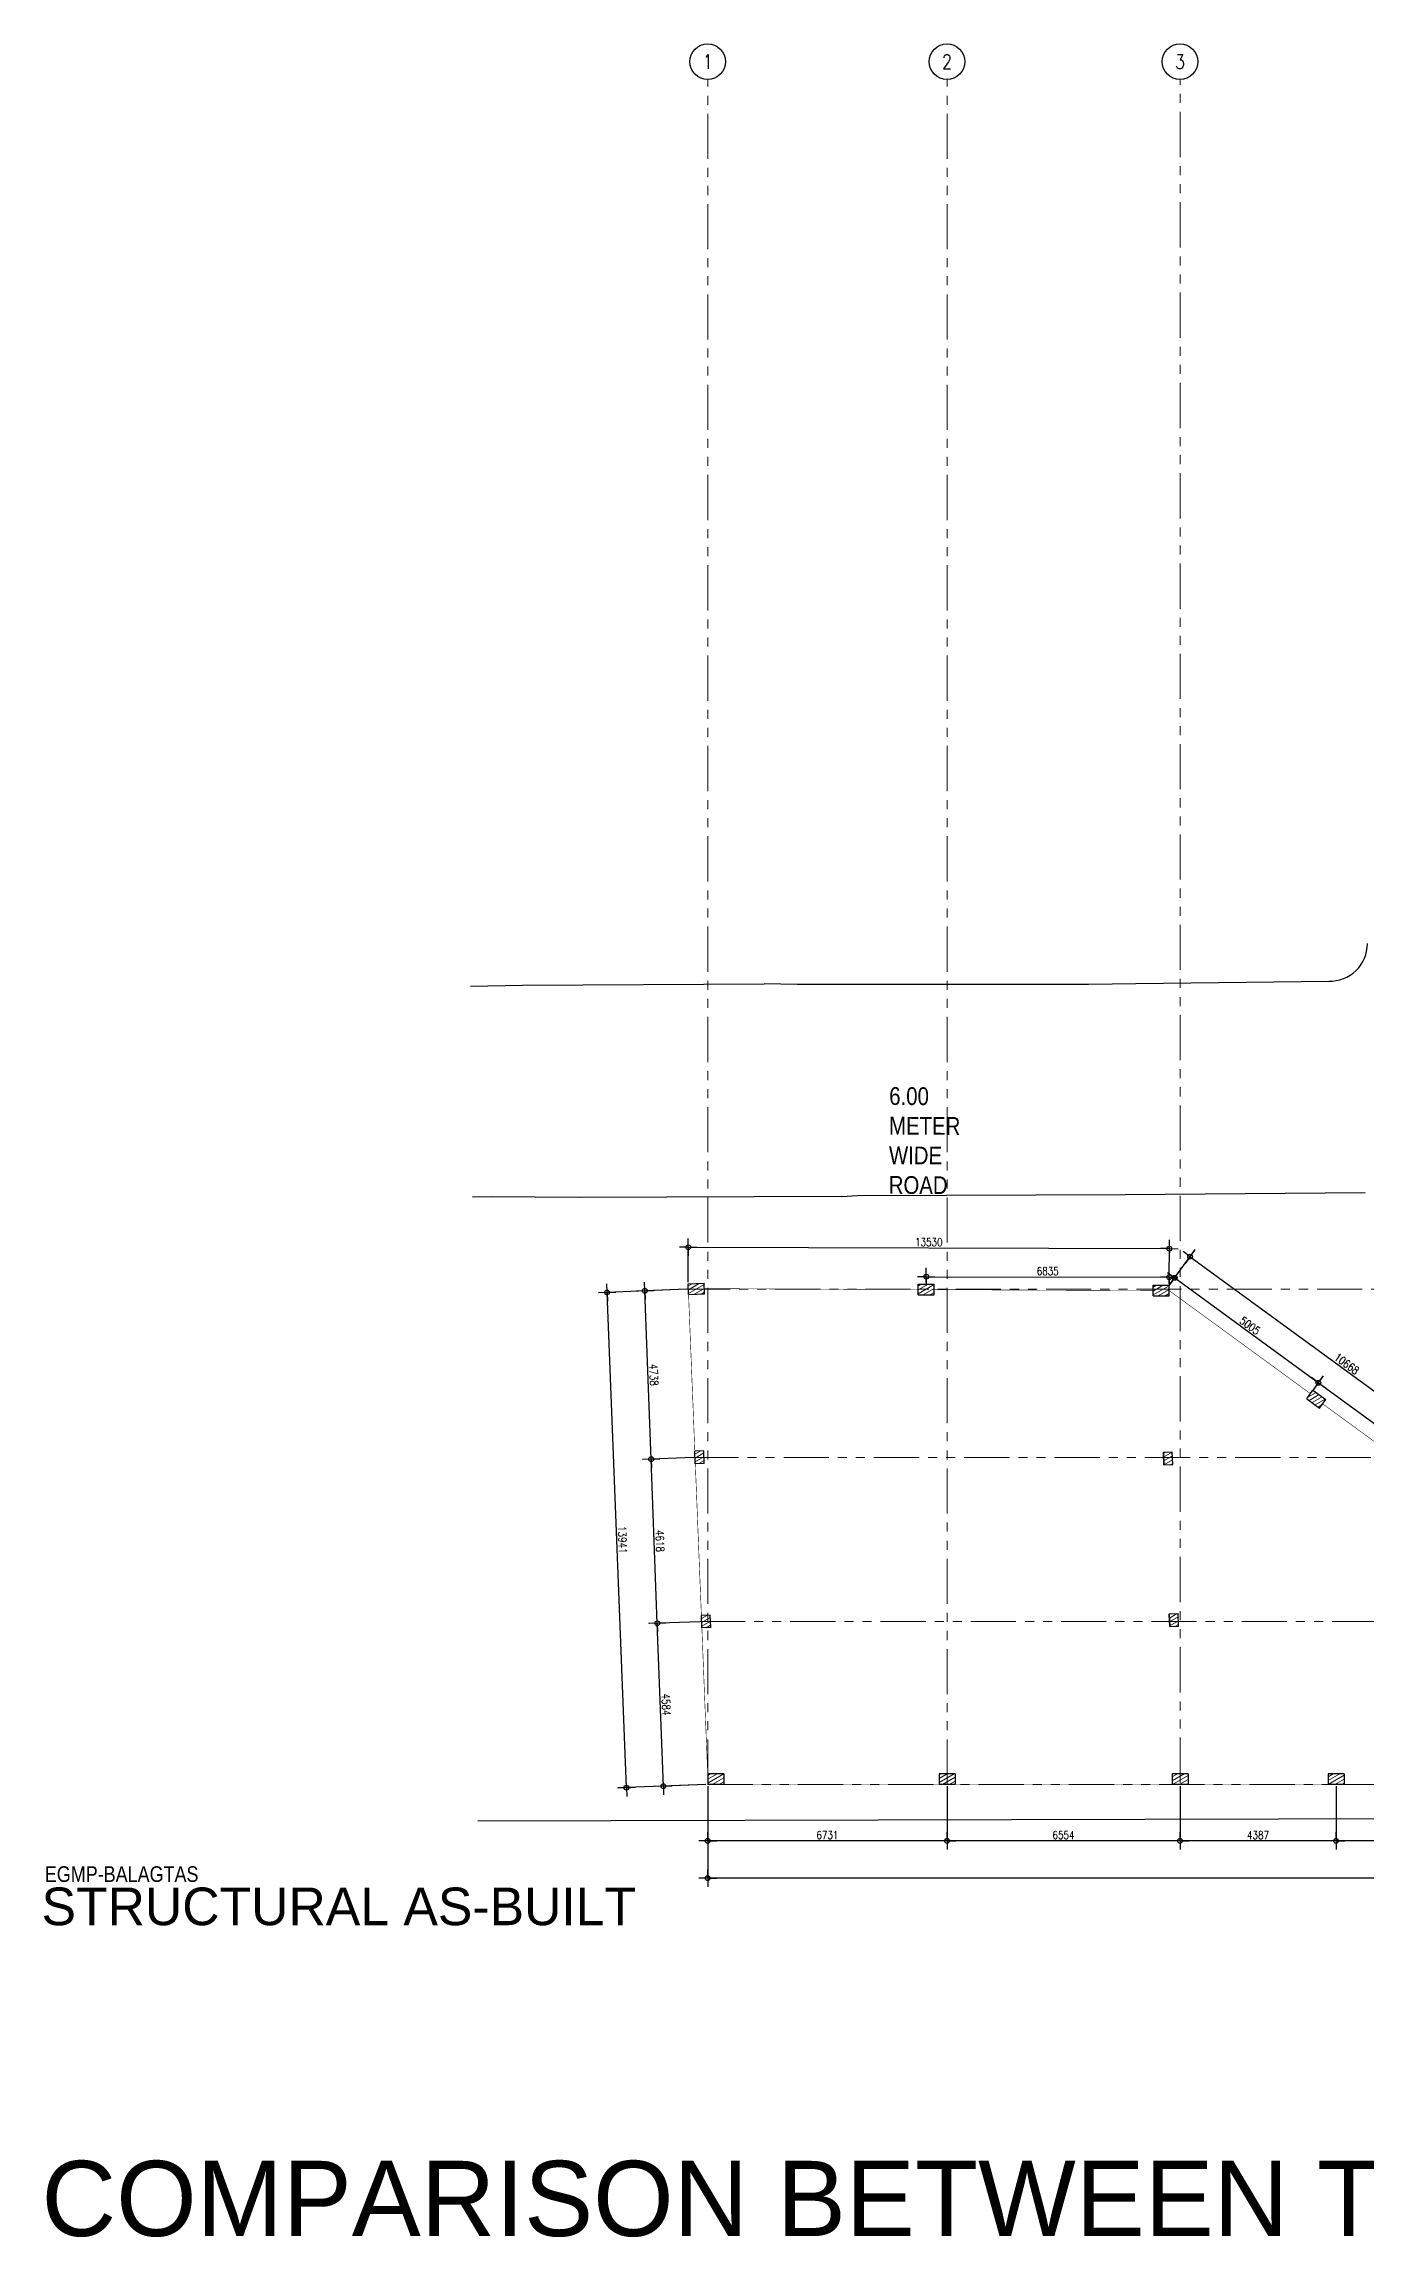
# Model space of a CAD drawing. Header units: millimetres. Extents: x 11014292 to 11093065, y -625596 to -501034.
# Drawn here: x 11025061 to 11062223, y -625596 to -563911 of the extents above; entities that cross this region are included whole.
import ezdxf

# ---------------------------------------------------------------- set-up
doc = ezdxf.new("R2010")
doc.units = ezdxf.units.MM
doc.header["$MEASUREMENT"] = 0
doc.header["$PDMODE"] = 3
doc.linetypes.add('DASHED2', pattern=[0.375, 0.25, -0.125])
doc.linetypes.add('PHANTOM', pattern=[63.5, 31.75, -6.35, 6.35, -6.35, 6.35, -6.35])
doc.layers.get('0').update_dxf_attribs({"linetype": 'CONTINUOUS'})
doc.layers.get('Defpoints').update_dxf_attribs({"linetype": 'CONTINUOUS'})
for name, color, linetype in [('00 Adj Wall', 7, 'CONTINUOUS'), ('00 Bldg wall', 7, 'CONTINUOUS'), ('00 COLM', 215, 'CONTINUOUS'), ('00 ROAD', 7, 'CONTINUOUS'), ('1-DIMS', 1, 'CONTINUOUS'), ('AR-GRID', 9, 'CONTINUOUS'), ('GRID', 8, 'PHANTOM'), ('TEXT', 3, 'CONTINUOUS')]:
    doc.layers.add(name, color=color, linetype=linetype)
doc.layers.add('00 Column Hatch', color=251, linetype='CONTINUOUS', lineweight=9)
doc.styles.add('dim .1', font='swissc.ttf', dxfattribs={"height": 2})
doc.styles.add('Romans', font='Romans.shx', dxfattribs={"width": 0.8})
doc.styles.get("Standard").update_dxf_attribs({"font": 'swissc.ttf', "height": 0.225})
doc.dimstyles.new('rodil3', dxfattribs={"dimtxt": 225, "dimasz": 0.9, "dimexe": 230, "dimexo": 50, "dimgap": 50, "dimtad": 1, "dimdec": 0, "dimzin": 0, "dimdsep": 46, "dimtxsty": 'Romans', "dimblk1": 'DIMTAR2', "dimblk2": 'DIMTAR2', "dimsah": 1, "dimcen": 0.09, "dimclrd": 256, "dimclre": 256, "dimclrt": 3, "dimadec": 0, "dimazin": 0, "dimtfac": 0.004348, "dimtdec": 0, "dimtix": 1, "dimtmove": 1, "dimatfit": 3, "dimldrblk": 'DIMTAR2', "dimfxl": 1, "dimtolj": 1, "dimtzin": 0, "dimarcsym": 0})

# ---------------------------------------------------------------- blocks, each defined once
blk = doc.blocks.new('DIMTAR2')
at = {"color": 1}
for q in [(-272, 0), (0, 272), (272, 0), (0, -272)]:
    blk.add_line((0, 0), q, dxfattribs=at)
at = {"color": 2}
blk.add_circle((0, 0), 75, dxfattribs=at)
at = {"layer": 'Defpoints', "color": 0, "linetype": 'ByBlock'}
blk.add_point((0, 0), dxfattribs=at)
blk = doc.blocks.new('*D1399')
at = {"layer": '1-DIMS', "linetype": 'Continuous', "lineweight": -2, "ltscale": 40, "transparency": 16777216}
for p, q in [((11061404, -612916), (11061404, -614680)), ((11065617, -612916), (11065617, -614680)), ((11065616, -614450), (11061404, -614450))]:
    blk.add_line(p, q, dxfattribs=at)
at = {"layer": 'Defpoints', "color": 0, "linetype": 'Continuous', "ltscale": 40, "transparency": 16777216}
for p in [(11061404, -612866), (11065617, -612866), (11061404, -614450)]:
    blk.add_point(p, dxfattribs=at)
at = {"layer": '1-DIMS', "linetype": 'Continuous', "lineweight": -2, "ltscale": 40, "transparency": 16777216, "xscale": 0.9, "yscale": 0.9, "zscale": 0.9, "rotation": 180}
blk.add_blockref('DIMTAR2', (11061404, -614450), dxfattribs=at)
at = {"layer": '1-DIMS', "linetype": 'Continuous', "lineweight": -2, "ltscale": 40, "transparency": 16777216, "xscale": 0.9, "yscale": 0.9, "zscale": 0.9}
blk.add_blockref('DIMTAR2', (11065617, -614450), dxfattribs=at)
at = {"layer": '1-DIMS', "color": 3, "linetype": 'Continuous', "ltscale": 40, "transparency": 16777216, "insert": (11063510, -614287), "char_height": 225, "attachment_point": 5, "style": 'Romans'}
blk.add_mtext('\\A1;4213', dxfattribs=at)
blk = doc.blocks.new('*D1400')
at = {"layer": '1-DIMS', "linetype": 'Continuous', "lineweight": -2, "ltscale": 40, "transparency": 16777216}
for p, q in [((11057016, -612916), (11057016, -614680)), ((11061404, -612916), (11061404, -614680)), ((11061403, -614450), (11057017, -614450))]:
    blk.add_line(p, q, dxfattribs=at)
at = {"layer": 'Defpoints', "color": 0, "linetype": 'Continuous', "ltscale": 40, "transparency": 16777216}
for p in [(11057016, -612866), (11061404, -612866), (11057016, -614450)]:
    blk.add_point(p, dxfattribs=at)
at = {"layer": '1-DIMS', "linetype": 'Continuous', "lineweight": -2, "ltscale": 40, "transparency": 16777216, "xscale": 0.9, "yscale": 0.9, "zscale": 0.9, "rotation": 180}
blk.add_blockref('DIMTAR2', (11057016, -614450), dxfattribs=at)
at = {"layer": '1-DIMS', "linetype": 'Continuous', "lineweight": -2, "ltscale": 40, "transparency": 16777216, "xscale": 0.9, "yscale": 0.9, "zscale": 0.9}
blk.add_blockref('DIMTAR2', (11061404, -614450), dxfattribs=at)
at = {"layer": '1-DIMS', "color": 3, "linetype": 'Continuous', "ltscale": 40, "transparency": 16777216, "insert": (11059210, -614287), "char_height": 225, "attachment_point": 5, "style": 'Romans'}
blk.add_mtext('\\A1;4387', dxfattribs=at)
blk = doc.blocks.new('*D1401')
at = {"layer": '1-DIMS', "linetype": 'Continuous', "lineweight": -2, "ltscale": 40, "transparency": 16777216}
for p, q in [((11050463, -612916), (11050463, -614680)), ((11057016, -612916), (11057016, -614680)), ((11057015, -614450), (11050463, -614450))]:
    blk.add_line(p, q, dxfattribs=at)
at = {"layer": 'Defpoints', "color": 0, "linetype": 'Continuous', "ltscale": 40, "transparency": 16777216}
for p in [(11050463, -612866), (11057016, -612866), (11050463, -614450)]:
    blk.add_point(p, dxfattribs=at)
at = {"layer": '1-DIMS', "linetype": 'Continuous', "lineweight": -2, "ltscale": 40, "transparency": 16777216, "xscale": 0.9, "yscale": 0.9, "zscale": 0.9, "rotation": 180}
blk.add_blockref('DIMTAR2', (11050463, -614450), dxfattribs=at)
at = {"layer": '1-DIMS', "linetype": 'Continuous', "lineweight": -2, "ltscale": 40, "transparency": 16777216, "xscale": 0.9, "yscale": 0.9, "zscale": 0.9}
blk.add_blockref('DIMTAR2', (11057016, -614450), dxfattribs=at)
at = {"layer": '1-DIMS', "color": 3, "linetype": 'Continuous', "ltscale": 40, "transparency": 16777216, "insert": (11053739, -614287), "char_height": 225, "attachment_point": 5, "style": 'Romans'}
blk.add_mtext('\\A1;6554', dxfattribs=at)
blk = doc.blocks.new('*D1422')
at = {"layer": '1-DIMS', "linetype": 'Continuous', "lineweight": -2, "ltscale": 40, "transparency": 16777216}
for p, q in [((11043731, -612916), (11043731, -614680)), ((11050463, -612916), (11050463, -614680)), ((11050462, -614450), (11043732, -614450))]:
    blk.add_line(p, q, dxfattribs=at)
at = {"layer": 'Defpoints', "color": 0, "linetype": 'Continuous', "ltscale": 40, "transparency": 16777216}
for p in [(11043731, -612866), (11050463, -612866), (11043731, -614450)]:
    blk.add_point(p, dxfattribs=at)
at = {"layer": '1-DIMS', "linetype": 'Continuous', "lineweight": -2, "ltscale": 40, "transparency": 16777216, "xscale": 0.9, "yscale": 0.9, "zscale": 0.9, "rotation": 180}
blk.add_blockref('DIMTAR2', (11043731, -614450), dxfattribs=at)
at = {"layer": '1-DIMS', "linetype": 'Continuous', "lineweight": -2, "ltscale": 40, "transparency": 16777216, "xscale": 0.9, "yscale": 0.9, "zscale": 0.9}
blk.add_blockref('DIMTAR2', (11050463, -614450), dxfattribs=at)
at = {"layer": '1-DIMS', "color": 3, "linetype": 'Continuous', "ltscale": 40, "transparency": 16777216, "insert": (11047097, -614287), "char_height": 225, "attachment_point": 5, "style": 'Romans'}
blk.add_mtext('\\A1;6731', dxfattribs=at)
blk = doc.blocks.new('*D1402')
at = {"layer": '1-DIMS', "linetype": 'Continuous', "lineweight": -2, "ltscale": 40, "transparency": 16777216}
for p, q in [((11043731, -612916), (11043731, -615730)), ((11082849, -612916), (11082849, -615730)), ((11082848, -615500), (11043732, -615500))]:
    blk.add_line(p, q, dxfattribs=at)
at = {"layer": 'Defpoints', "color": 0, "linetype": 'Continuous', "ltscale": 40, "transparency": 16777216}
for p in [(11043731, -612866), (11082849, -612866), (11043731, -615500)]:
    blk.add_point(p, dxfattribs=at)
at = {"layer": '1-DIMS', "linetype": 'Continuous', "lineweight": -2, "ltscale": 40, "transparency": 16777216, "xscale": 0.9, "yscale": 0.9, "zscale": 0.9}
for p, rotation in [((11043731, -615500), 179.9999999995635), ((11082849, -615500), 359.9999999995634)]:
    blk.add_blockref('DIMTAR2', p, dxfattribs=dict(at, rotation=rotation))
at = {"layer": '1-DIMS', "color": 3, "linetype": 'Continuous', "ltscale": 40, "transparency": 16777216, "insert": (11063290, -615338), "char_height": 225, "attachment_point": 5, "style": 'Romans'}
blk.add_mtext('\\A1;39118', dxfattribs=at)
blk = doc.blocks.new('*D1423')
at = {"layer": '1-DIMS', "linetype": 'Continuous', "lineweight": -2, "ltscale": 40, "transparency": 16777216}
for p, q in [((11043511, -608287), (11042083, -608340)), ((11042484, -612912), (11042313, -608333)), ((11043681, -612868), (11042254, -612921))]:
    blk.add_line(p, q, dxfattribs=at)
at = {"layer": 'Defpoints', "color": 0, "linetype": 'Continuous', "ltscale": 40, "transparency": 16777216}
for p in [(11042313, -608332), (11043561, -608285), (11043731, -612866)]:
    blk.add_point(p, dxfattribs=at)
at = {"layer": '1-DIMS', "linetype": 'Continuous', "lineweight": -2, "ltscale": 40, "transparency": 16777216}
for p, xscale, yscale, zscale, rotation in [((11042313, -608332), 0.9000000000000001, 0.9000000000000001, 0.9000000000000001, 92.13415332602167), ((11042484, -612913), 0.9, 0.9, 0.9, 272.1341533260217)]:
    blk.add_blockref('DIMTAR2', p, dxfattribs=dict(at, xscale=xscale, yscale=yscale, zscale=zscale, rotation=rotation))
at = {"layer": '1-DIMS', "color": 3, "linetype": 'Continuous', "ltscale": 40, "transparency": 16777216, "insert": (11042561, -610616), "char_height": 225, "attachment_point": 5, "rotation": 272.13415, "style": 'Romans'}
blk.add_mtext('\\A1;4584', dxfattribs=at)
blk = doc.blocks.new('*D1424')
at = {"layer": '1-DIMS', "linetype": 'Continuous', "lineweight": -2, "ltscale": 40, "transparency": 16777216}
for p, q in [((11043327, -603672), (11041911, -603725)), ((11042313, -608331), (11042141, -603717)), ((11043511, -608287), (11042083, -608340))]:
    blk.add_line(p, q, dxfattribs=at)
at = {"layer": 'Defpoints', "color": 0, "linetype": 'Continuous', "ltscale": 40, "transparency": 16777216}
for p in [(11042141, -603716), (11043377, -603670), (11043561, -608285)]:
    blk.add_point(p, dxfattribs=at)
at = {"layer": '1-DIMS', "linetype": 'Continuous', "lineweight": -2, "ltscale": 40, "transparency": 16777216}
for p, xscale, yscale, zscale, rotation in [((11042141, -603716), 0.9, 0.9, 0.9, 92.13415330432196), ((11042313, -608332), 0.9000000000000001, 0.9000000000000001, 0.9000000000000001, 272.1341533043219)]:
    blk.add_blockref('DIMTAR2', p, dxfattribs=dict(at, xscale=xscale, yscale=yscale, zscale=zscale, rotation=rotation))
at = {"layer": '1-DIMS', "color": 3, "linetype": 'Continuous', "ltscale": 40, "transparency": 16777216, "insert": (11042389, -606018), "char_height": 225, "attachment_point": 5, "rotation": 272.13415, "style": 'Romans'}
blk.add_mtext('\\A1;4618', dxfattribs=at)
blk = doc.blocks.new('*D1425')
at = {"layer": '1-DIMS', "linetype": 'Continuous', "lineweight": -2, "ltscale": 40, "transparency": 16777216}
for p, q in [((11043138, -598938), (11041735, -598990)), ((11042141, -603716), (11041965, -598982)), ((11043327, -603672), (11041911, -603725))]:
    blk.add_line(p, q, dxfattribs=at)
at = {"layer": 'Defpoints', "color": 0, "linetype": 'Continuous', "ltscale": 40, "transparency": 16777216}
for p in [(11043188, -598936), (11041964, -598981), (11043377, -603670)]:
    blk.add_point(p, dxfattribs=at)
at = {"layer": '1-DIMS', "linetype": 'Continuous', "lineweight": -2, "ltscale": 40, "transparency": 16777216}
for p, xscale, yscale, zscale, rotation in [((11041964, -598981), 0.9, 0.9, 0.9, 92.13415330432196), ((11042141, -603716), 0.9000000000000001, 0.9000000000000001, 0.9000000000000001, 272.1341533043219)]:
    blk.add_blockref('DIMTAR2', p, dxfattribs=dict(at, xscale=xscale, yscale=yscale, zscale=zscale, rotation=rotation))
at = {"layer": '1-DIMS', "color": 3, "linetype": 'Continuous', "ltscale": 40, "transparency": 16777216, "insert": (11042215, -601343), "char_height": 225, "attachment_point": 5, "rotation": 272.13415, "style": 'Romans'}
blk.add_mtext('\\A1;4738', dxfattribs=at)
blk = doc.blocks.new('*D1404')
at = {"layer": '1-DIMS', "linetype": 'Continuous', "lineweight": -2, "ltscale": 40, "transparency": 16777216}
for p, q in [((11043138, -598938), (11040671, -599034)), ((11041444, -612955), (11040901, -599026)), ((11043681, -612868), (11041214, -612964))]:
    blk.add_line(p, q, dxfattribs=at)
at = {"layer": 'Defpoints', "color": 0, "linetype": 'Continuous', "ltscale": 40, "transparency": 16777216}
for p in [(11043188, -598936), (11040901, -599025), (11043731, -612866)]:
    blk.add_point(p, dxfattribs=at)
at = {"layer": '1-DIMS', "linetype": 'Continuous', "lineweight": -2, "ltscale": 40, "transparency": 16777216, "xscale": 0.9, "yscale": 0.9, "zscale": 0.9}
for p, rotation in [((11040901, -599025), 92.23308392411268), ((11041444, -612955), 272.2330839241127)]:
    blk.add_blockref('DIMTAR2', p, dxfattribs=dict(at, rotation=rotation))
at = {"layer": '1-DIMS', "color": 3, "linetype": 'Continuous', "ltscale": 40, "transparency": 16777216, "insert": (11041335, -605984), "char_height": 225, "attachment_point": 5, "rotation": 272.23308, "style": 'Romans'}
blk.add_mtext('\\A1;13941', dxfattribs=at)
blk = doc.blocks.new('*D1427')
at = {"layer": '1-DIMS', "linetype": 'Continuous', "lineweight": -2, "ltscale": 40, "transparency": 16777216}
for p, q in [((11049878, -598748), (11049878, -598354)), ((11049879, -598584), (11056712, -598596)), ((11056713, -598776), (11056714, -598366))]:
    blk.add_line(p, q, dxfattribs=at)
at = {"layer": 'Defpoints', "color": 0, "linetype": 'Continuous', "ltscale": 40, "transparency": 16777216}
for p in [(11049878, -598798, 100210), (11056713, -598596), (11056713, -598826)]:
    blk.add_point(p, dxfattribs=at)
at = {"layer": '1-DIMS', "linetype": 'Continuous', "lineweight": -2, "ltscale": 40, "transparency": 16777216, "xscale": 0.9000000000000001, "yscale": 0.9000000000000001, "zscale": 0.9000000000000001}
for p, rotation in [((11049878, -598584), 179.9003994057859), ((11056713, -598596), 359.9003994057859)]:
    blk.add_blockref('DIMTAR2', p, dxfattribs=dict(at, rotation=rotation))
at = {"layer": '1-DIMS', "color": 3, "linetype": 'Continuous', "ltscale": 40, "transparency": 16777216, "insert": (11053296, -598428), "char_height": 225, "attachment_point": 5, "rotation": 359.9004, "style": 'Romans'}
blk.add_mtext('\\A1;6835', dxfattribs=at)
blk = doc.blocks.new('*D1405')
at = {"layer": '1-DIMS', "linetype": 'Continuous', "lineweight": -2, "ltscale": 40, "transparency": 16777216}
for p, q in [((11043183, -598736), (11043186, -597525)), ((11056713, -598776), (11056717, -597565)), ((11043186, -597755), (11056715, -597795))]:
    blk.add_line(p, q, dxfattribs=at)
at = {"layer": 'Defpoints', "color": 0, "linetype": 'Continuous', "ltscale": 40, "transparency": 16777216}
for p in [(11056716, -597795), (11043182, -598786), (11056713, -598826)]:
    blk.add_point(p, dxfattribs=at)
at = {"layer": '1-DIMS', "linetype": 'Continuous', "lineweight": -2, "ltscale": 40, "transparency": 16777216, "xscale": 0.9, "yscale": 0.9, "zscale": 0.9}
for p, rotation in [((11043185, -597755), 179.8315436445975), ((11056716, -597795), 359.8315436445975)]:
    blk.add_blockref('DIMTAR2', p, dxfattribs=dict(at, rotation=rotation))
at = {"layer": '1-DIMS', "color": 3, "linetype": 'Continuous', "ltscale": 40, "transparency": 16777216, "insert": (11049951, -597612), "char_height": 225, "attachment_point": 5, "rotation": 359.83154, "style": 'Romans'}
blk.add_mtext('\\A1;13530', dxfattribs=at)
blk = doc.blocks.new('*D1428')
at = {"layer": '1-DIMS', "linetype": 'Continuous', "lineweight": -2, "ltscale": 40, "transparency": 16777216}
for p, q in [((11056742, -598785), (11057000, -598432)), ((11056866, -598618), (11060907, -601567)), ((11060785, -601735), (11061044, -601382))]:
    blk.add_line(p, q, dxfattribs=at)
at = {"layer": 'Defpoints', "color": 0, "linetype": 'Continuous', "ltscale": 40, "transparency": 16777216}
for p in [(11056713, -598826), (11060756, -601776), (11060908, -601568)]:
    blk.add_point(p, dxfattribs=at)
at = {"layer": '1-DIMS', "linetype": 'Continuous', "lineweight": -2, "ltscale": 40, "transparency": 16777216, "xscale": 0.9, "yscale": 0.9, "zscale": 0.9}
for p, rotation in [((11056865, -598617), 143.8827015169207), ((11060908, -601568), 323.8827015169207)]:
    blk.add_blockref('DIMTAR2', p, dxfattribs=dict(at, rotation=rotation))
at = {"layer": '1-DIMS', "color": 3, "linetype": 'Continuous', "ltscale": 40, "transparency": 16777216, "insert": (11058982, -599961), "char_height": 225, "attachment_point": 5, "rotation": 323.8827, "style": 'Romans'}
blk.add_mtext('\\A1;5005', dxfattribs=at)
blk = doc.blocks.new('*D1429')
at = {"layer": '1-DIMS', "linetype": 'Continuous', "lineweight": -2, "ltscale": 40, "transparency": 16777216}
for p, q in [((11060785, -601735), (11061044, -601382)), ((11060909, -601568), (11065482, -604905)), ((11065272, -605194), (11065618, -604720))]:
    blk.add_line(p, q, dxfattribs=at)
at = {"layer": 'Defpoints', "color": 0, "linetype": 'Continuous', "ltscale": 40, "transparency": 16777216}
for p in [(11060756, -601776), (11065482, -604905), (11065242, -605235)]:
    blk.add_point(p, dxfattribs=at)
at = {"layer": '1-DIMS', "linetype": 'Continuous', "lineweight": -2, "ltscale": 40, "transparency": 16777216, "xscale": 0.9, "yscale": 0.9, "zscale": 0.9}
for p, rotation in [((11060908, -601568), 143.882701519666), ((11065482, -604905), 323.8827015196661)]:
    blk.add_blockref('DIMTAR2', p, dxfattribs=dict(at, rotation=rotation))
at = {"layer": '1-DIMS', "color": 3, "linetype": 'Continuous', "ltscale": 40, "transparency": 16777216, "insert": (11063291, -603105), "char_height": 225, "attachment_point": 5, "rotation": 323.8827, "style": 'Romans'}
blk.add_mtext('\\A1;5663', dxfattribs=at)
blk = doc.blocks.new('*D1406')
at = {"layer": '1-DIMS', "linetype": 'Continuous', "lineweight": -2, "ltscale": 40, "transparency": 16777216}
for p, q in [((11056742, -598785), (11057435, -597836)), ((11057301, -598022), (11065917, -604309)), ((11065360, -605073), (11066053, -604124))]:
    blk.add_line(p, q, dxfattribs=at)
at = {"layer": 'Defpoints', "color": 0, "linetype": 'Continuous', "ltscale": 40, "transparency": 16777216}
for p in [(11056713, -598826), (11065917, -604309), (11065330, -605114)]:
    blk.add_point(p, dxfattribs=at)
at = {"layer": '1-DIMS', "linetype": 'Continuous', "lineweight": -2, "ltscale": 40, "transparency": 16777216}
for p, xscale, yscale, zscale, rotation in [((11057300, -598021), 0.9, 0.9, 0.9, 143.8827015243661), ((11065917, -604309), 0.9000000000000001, 0.9000000000000001, 0.9000000000000001, 323.882701524366)]:
    blk.add_blockref('DIMTAR2', p, dxfattribs=dict(at, xscale=xscale, yscale=yscale, zscale=zscale, rotation=rotation))
at = {"layer": '1-DIMS', "color": 3, "linetype": 'Continuous', "ltscale": 40, "transparency": 16777216, "insert": (11061704, -601034), "char_height": 225, "attachment_point": 5, "rotation": 323.8827, "style": 'Romans'}
blk.add_mtext('\\A1;10668', dxfattribs=at)

msp = doc.modelspace()

# ---------------------------------------------------------------- hatches: boundary and pattern name
at = {"layer": '00 Column Hatch'}
h = msp.add_hatch(dxfattribs=at)
h.set_pattern_fill('ANSI31', color=256, scale=30, angle=-14.97602252)
h.set_pattern_definition([(30.02397748, (-13423118.83, -14723604.63), (-47.65951628, 82.4689821), [])])
h.paths.add_polyline_path([(11068531.383, -605185.832), (11068399.032, -604916.605), (11067995.192, -605115.132), (11068127.543, -605384.358)])
h.paths.add_polyline_path([(11065542.793, -605091.609), (11065113.92, -604955.343), (11065023.076, -605241.258), (11065451.948, -605377.524)])
h.paths.add_polyline_path([(11065841.882, -612566.23), (11065391.882, -612566.23), (11065391.882, -612866.23), (11065841.882, -612866.23)])
h.paths.add_polyline_path([(11061628.548, -612566.23), (11061178.548, -612566.23), (11061178.548, -612866.23), (11061628.548, -612866.23)])
h.paths.add_polyline_path([(11057241.318, -612866.23), (11057241.318, -612566.23), (11056791.318, -612566.23), (11056791.318, -612866.23)])
h.paths.add_polyline_path([(11056961.682, -608058.947), (11056711.88, -608068.909), (11056726.033, -608423.812), (11056975.834, -608413.851)])
h.paths.add_polyline_path([(11056797.498, -603513.598), (11056547.697, -603523.559), (11056561.849, -603878.463), (11056811.65, -603868.502)])
h.paths.add_polyline_path([(11061119.657, -602040.829), (11060756.142, -601775.58), (11060579.31, -602017.924), (11060942.825, -602283.172)])
h.paths.add_polyline_path([(11056712.86, -598825.77), (11056262.86, -598825.77), (11056262.86, -599125.77), (11056712.86, -599125.77)])
h.paths.add_polyline_path([(11050102.609, -598797.627), (11049652.609, -598797.627), (11049652.609, -599097.627), (11050102.609, -599097.627)])
h.paths.add_polyline_path([(11043632.108, -598769.037), (11043182.428, -598785.989), (11043193.728, -599085.776), (11043643.409, -599068.825)])
h.paths.add_polyline_path([(11043619.377, -603485.581), (11043369.575, -603495.542), (11043383.517, -603845.173), (11043633.319, -603835.212)])
h.paths.add_polyline_path([(11043803.4, -608100.406), (11043553.599, -608110.367), (11043567.541, -608459.998), (11043817.342, -608450.037)])
h.paths.add_polyline_path([(11044181.284, -612566.23), (11043731.284, -612566.23), (11043731.284, -612866.23), (11044181.284, -612866.23)])
h.paths.add_polyline_path([(11050687.548, -612566.23), (11050237.548, -612566.23), (11050237.548, -612866.23), (11050687.548, -612866.23)])

# ---------------------------------------------------------------- linework, layer by layer
at = {"layer": '00 Adj Wall'}
msp.add_line((11037262.893, -613890.676, 99839.123), (11083324.327, -613764.119, 100065.841), dxfattribs=at)
at = {"layer": '00 Bldg wall', "const_width": 15, "elevation": -100.058, "flags": 128}
for points in [[(11043637.764, -598919.063), (11049652.609, -598946.079)], [(11050102.609, -598948.1), (11056262.86, -598975.77)], [(11043369.575, -603495.542), (11043193.728, -599085.776)], [(11060684.494, -601873.772), (11056712.86, -598975.77)], [(11061031.241, -602162), (11065066.026, -605106.082)], [(11043553.599, -608110.367), (11043383.517, -603845.173)], [(11043567.537, -608455.018), (11043731.284, -612566.23)], [(11043868.137, -612866.23), (11043868.155, -612866.682)], [(11044181.284, -612866.23), (11050237.548, -612866.22)], [(11050687.548, -612866.23), (11056791.318, -612866.23)], [(11057241.318, -612866.23), (11061178.548, -612866.23)], [(11061628.548, -612866.23), (11065391.882, -612866.23)]]:
    msp.add_lwpolyline(points, dxfattribs=at)
at = {"layer": '00 COLM'}
for p, q in [((11043182.428, -598785.989, -100.058), (11043632.108, -598769.037, -100.058)), ((11043193.728, -599085.776, -100.058), (11043182.428, -598785.989, -100.058)), ((11043643.409, -599068.825, -100.058), (11043632.108, -598769.037, -100.058)), ((11049652.609, -599097.627, 100109.942), (11049652.609, -598797.627, 100109.942)), ((11049652.609, -598797.627, 100109.942), (11050102.609, -598797.627, 100109.942)), ((11050102.609, -599097.627, 100109.942), (11050102.609, -598797.627, 100109.942)), ((11056262.86, -599125.77, -100.058), (11056262.86, -598825.77, -100.058)), ((11056262.86, -598825.77, -100.058), (11056712.86, -598825.77, -100.058)), ((11056712.86, -599125.77, -100.058), (11056712.86, -598825.77, -100.058)), ((11043193.728, -599085.776, -100.058), (11043643.409, -599068.825, -100.058)), ((11049652.609, -599097.627, 100109.942), (11050102.609, -599097.627, 100109.942)), ((11056262.86, -599125.77, -100.058), (11056712.86, -599125.77, -100.058)), ((11060579.31, -602017.924, -100.058), (11060756.142, -601775.58, -100.058)), ((11060579.31, -602017.924, -100.058), (11060942.825, -602283.172, -100.058)), ((11060756.142, -601775.58, -100.058), (11061119.657, -602040.829, -100.058)), ((11060942.825, -602283.172, -100.058), (11061119.657, -602040.829, -100.058)), ((11043619.377, -603485.581, -100.058), (11043369.575, -603495.542, -100.058)), ((11043383.517, -603845.173, -100.058), (11043369.575, -603495.542, -100.058)), ((11043633.319, -603835.212, -100.058), (11043383.517, -603845.173, -100.058)), ((11043633.319, -603835.212, -100.058), (11043619.377, -603485.581, -100.058)), ((11056547.697, -603523.559, -100.058), (11056797.498, -603513.598, -100.058)), ((11056547.697, -603523.559, -100.058), (11056561.849, -603878.463, -100.058)), ((11056561.849, -603878.463, -100.058), (11056547.903, -603528.741, -100.058)), ((11056561.849, -603878.463, -100.058), (11056811.65, -603868.502, -100.058)), ((11056811.65, -603868.502, -100.058), (11056797.498, -603513.598, -100.058)), ((11043803.4, -608100.406, -100.058), (11043553.599, -608110.367, -100.058)), ((11043567.541, -608459.998, -100.058), (11043553.599, -608110.367, -100.058)), ((11043817.342, -608450.037, -100.058), (11043803.4, -608100.406, -100.058)), ((11056711.88, -608068.909, -100.058), (11056961.682, -608058.947, -100.058)), ((11056711.88, -608068.909, -100.058), (11056726.033, -608423.812, -100.058)), ((11056726.033, -608423.812, -100.058), (11056712.087, -608074.09, -100.058)), ((11056975.834, -608413.851, -100.058), (11056961.682, -608058.947, -100.058)), ((11043817.342, -608450.037, -100.058), (11043567.541, -608459.998, -100.058)), ((11056726.033, -608423.812, -100.058), (11056975.834, -608413.851, -100.058)), ((11043731.284, -612566.23, -100.058), (11043731.284, -612866.23, -100.058)), ((11044181.284, -612566.23, -100.058), (11043731.284, -612566.23, -100.058)), ((11044181.284, -612866.23, -100.058), (11043731.284, -612866.23, -100.058)), ((11044181.284, -612566.23, -100.058), (11044181.284, -612866.23, -100.058)), ((11050687.548, -612566.23, -100.058), (11050237.548, -612566.23, -100.058)), ((11050237.548, -612566.23, -100.058), (11050237.548, -612866.23, -100.058)), ((11050687.548, -612866.23, -100.058), (11050237.548, -612866.23, -100.058)), ((11050687.548, -612566.23, -100.058), (11050687.548, -612866.23, -100.058)), ((11057241.318, -612566.23, -100.058), (11056791.318, -612566.23, -100.058)), ((11056791.318, -612566.23, -100.058), (11056791.318, -612866.23, -100.058)), ((11057241.318, -612866.23, -100.058), (11056791.318, -612866.23, -100.058)), ((11057241.318, -612566.23, -100.058), (11057241.318, -612866.23, -100.058)), ((11061628.548, -612566.23, -100.058), (11061178.548, -612566.23, -100.058)), ((11061178.548, -612566.23, -100.058), (11061178.548, -612866.23, -100.058)), ((11061628.548, -612866.23, -100.058), (11061178.548, -612866.23, -100.058)), ((11061628.548, -612566.23, -100.058), (11061628.548, -612866.23, -100.058))]:
    msp.add_line(p, q, dxfattribs=at)
at = {"layer": '00 ROAD', "elevation": 99864.942, "flags": 128}
msp.add_lwpolyline([(11061199.808, -590270.782, 0.428307315), (11062284.682, -589214.243)], format="xyb", dxfattribs=at)
at = {"layer": '00 ROAD', "extrusion": (-0.011173, 0.999938, 0), "elevation": -713824.618, "flags": 128}
msp.add_lwpolyline([(-11048486.679, 99792.942), (-11053914.021, 99864.942)], dxfattribs=at)
at = {"layer": '00 ROAD', "extrusion": (-0.019039, 0.999819, 0), "elevation": -800442.527, "flags": 128}
msp.add_lwpolyline([(-11023820.662, 99521.421), (-11025284.394, 99512.942)], dxfattribs=at)
at = {"layer": '00 ROAD', "extrusion": (-0.005942, 0.999982, 0), "elevation": -655966.864, "flags": 128}
msp.add_lwpolyline([(-11034822.685, 99512.942), (-11041618.047, 99644.942)], dxfattribs=at)
at = {"layer": '00 ROAD', "extrusion": (0.012523, 0.999922, 0), "elevation": -451975.553, "flags": 128}
msp.add_lwpolyline([(-11051847.796, 99644.942), (-11052785.689, 99608.942)], dxfattribs=at)
at = {"layer": '00 ROAD', "extrusion": (4.66878e-05, 1, 0), "elevation": -589837.922, "flags": 128}
msp.add_lwpolyline([(-11046286.462, 99608.942), (-11054472.407, 99728.942)], dxfattribs=at)
at = {"layer": '00 ROAD', "extrusion": (-0.017021, 0.999855, 0), "elevation": -778430.172, "flags": 128}
msp.add_lwpolyline([(-11042794.73, 99728.942), (-11044122.869, 99792.942)], dxfattribs=at)
at = {"layer": '00 ROAD', "extrusion": (-0.008836, 0.999961, 0), "elevation": -693835.829, "flags": 128}
msp.add_lwpolyline([(-11031412.88, 99548.493), (-11031939.615, 99557.942)], dxfattribs=at)
at = {"layer": '00 ROAD', "extrusion": (0.009154, 0.999958, 0), "elevation": -495261.903, "flags": 128}
msp.add_lwpolyline([(-11042636.256, 99557.942), (-11045112.609, 99545.942)], dxfattribs=at)
at = {"layer": '00 ROAD', "extrusion": (-0.003886, 0.999992, 0), "elevation": -639248.933, "flags": 128}
msp.add_lwpolyline([(-11037715.239, 99545.942), (-11045103.668, 99644.942)], dxfattribs=at)
at = {"layer": '00 ROAD', "extrusion": (-0.053901, 0.998546, 0), "elevation": -1190931.462, "flags": 128}
msp.add_lwpolyline([(-10999301.636, 99644.942), (-10999743.415, 99681.942)], dxfattribs=at)
at = {"layer": '00 ROAD', "extrusion": (-0.003356, 0.999994, 0), "elevation": -633373.908, "flags": 128}
msp.add_lwpolyline([(-11045882.058, 99681.942), (-11053407.225, 99761.942)], dxfattribs=at)
at = {"layer": '00 ROAD', "extrusion": (-0.009534, 0.999955, 0), "elevation": -701652.004, "flags": 128}
msp.add_lwpolyline([(-11049283.155, 99761.942), (-11056035.435, 99922.942)], dxfattribs=at)
at = {"layer": 'AR-GRID', "color": 252, "linetype": 'PHANTOM', "lineweight": 9, "ltscale": 40}
for p, q in [((11043731.284, -612866.23, -100.058), (11043731.284, -564911.08, -100.058)), ((11050462.548, -612866.23, -100.058), (11050462.548, -564911.08, -100.058)), ((11057016.318, -612816.23, -100.058), (11057016.318, -564911.08, -100.058)), ((11043090.067, -598937.744, -100.058), (11091153.916, -598937.744, -100.058)), ((11043328.5, -603670.358, -100.058), (11091153.916, -603670.358, -100.058)), ((11043512.524, -608285.183, -100.058), (11091153.916, -608285.183, -100.058)), ((11043731.284, -612866.23, -100.058), (11091153.916, -612866.23, -100.058))]:
    msp.add_line(p, q, dxfattribs=at)
at = {"layer": 'GRID', "color": 8, "linetype": 'Continuous'}
for centre in [(11043731.284, -564411.08, -100.058), (11050462.548, -564411.08, -100.058), (11057016.318, -564411.08, -100.058)]:
    msp.add_circle(centre, 500, dxfattribs=at)

# ---------------------------------------------------------------- texts
at = {"layer": 'GRID', "color": 2, "linetype": 'Continuous', "char_height": 400, "width": 278.28571, "attachment_point": 5, "rotation": 0, "style": 'Romans'}
for s, insert in [('{\\C4;1}', (11043731.284, -564411.08, -100.058)), ('{\\C4;2}', (11050462.548, -564411.08, -100.058)), ('{\\C4;3}', (11057016.318, -564411.08, -100.058))]:
    msp.add_mtext(s, dxfattribs=dict(at, insert=insert))
at = {"layer": 'TEXT', "linetype": 'Continuous', "style": 'dim .1'}
msp.add_text('EGMP-BALAGTAS', height=440.87632, dxfattribs=at).set_placement((11025087.818, -615605.976, -100.058))
at = {"layer": 'TEXT', "ltscale": 0.005, "style": 'dim .1', "width": 1.2}
for s, height, p in [('STRUCTURAL AS-BUILT', 1058.10317, (11024995.102, -616822.736, -100.058)), ('COMPARISON BETWEEN THE 2 AS BUILT PLANS ', 2116.20634, (11024995.102, -625565.988, -100.058))]:
    msp.add_text(s, height=height, dxfattribs=at).set_placement(p)
at = {"layer": 'TEXT', "color": 0, "linetype": 'DASHED2', "insert": (11048839.314, -593252.014, -100.058), "char_height": 500, "attachment_point": 1, "rotation": 359.69405482}
msp.add_mtext_dynamic_manual_height_columns('6.00 METER WIDE ROAD', width=9.42726, gutter_width=12.5, heights=[0], dxfattribs=at)

# ---------------------------------------------------------------- dimensions: what is measured, and where the dimension line sits
at = {"layer": '1-DIMS', "color": 2, "linetype": 'Continuous', "ltscale": 40}
for p1, p2, distance, picture, middle in [((11043182.428, -598785.989, -100.058), (11056712.86, -598825.77, -100.058), 1030.891, '*D1405', (11049951.152, -597612.493, -100.058)), ((11056712.86, -598825.77, -100.058), (11065330.294, -605113.697, -100.058), 995.762, '*D1406', (11061704.303, -601034.076, -100.058)), ((11043731.284, -612866.23, -100.058), (11043188.078, -598935.882, -100.058), 2289.21, '*D1404', (11041334.586, -605983.923, -100.058)), ((11056712.86, -598825.77, -100.058), (11060755.917, -601775.888, -100.058), 257.919, '*D1428', (11058982.2, -599961.21, -100.058)), ((11043731.284, -612866.23, -100.058), (11043560.57, -608285.183, -100.058), 1248.507, '*D1423', (11042560.673, -610616.148, -100.058)), ((11082849.337, -612866.23, -100.058), (11043731.284, -612866.23, -100.058), 2633.842, '*D1402', (11063290.311, -615337.572, -100.058))]:
    dim = msp.add_aligned_dim(p1=p1, p2=p2, distance=distance, dimstyle='rodil3', override={"dimfxl": 2}, dxfattribs=at)
    dim.commit()
    dim.dimension.update_dxf_attribs({"geometry": picture, "text_midpoint": middle})
for base, p1, p2, angle, picture, middle in [((11056713.259, -598595.941, -100.058), (11049877.609, -598797.627, 100109.942), (11056712.86, -598825.77, -100.058), 179.90039941, '*D1427', (11053295.902, -598427.5, -100.058)), ((11041964.492, -598981.479, -100.058), (11043376.546, -603670.358, -100.058), (11043188.078, -598935.882, -100.058), 272.1341533, '*D1425', (11042215.103, -601342.89, -100.058)), ((11065482.322, -604905.347, -100.058), (11060755.917, -601775.888, -100.058), (11065242.102, -605234.561, -100.058), 143.88270152, '*D1429', (11063290.917, -603105.173, -100.058)), ((11042140.94, -603716.403, -100.058), (11043560.57, -608285.183, -100.058), (11043376.546, -603670.358, -100.058), 272.1341533, '*D1424', (11042389.322, -606017.988, -100.058))]:
    dim = msp.add_linear_dim(base=base, p1=p1, p2=p2, angle=angle, dimstyle='rodil3', override={"dimfxl": 2}, dxfattribs=at)
    dim.commit()
    dim.dimension.update_dxf_attribs({"geometry": picture, "text_midpoint": middle})
for base, p1, p2, picture, middle in [((11043731.284, -614449.861, -100.058), (11050462.548, -612866.23, -100.058), (11043731.284, -612866.23, -100.058), '*D1422', (11047096.916, -614287.361, -100.058)), ((11050462.548, -614449.861, -100.058), (11057016.318, -612866.23, -100.058), (11050462.548, -612866.23, -100.058), '*D1401', (11053739.433, -614287.361, -100.058)), ((11057016.318, -614449.861, -100.058), (11061403.548, -612866.23, -100.058), (11057016.318, -612866.23, -100.058), '*D1400', (11059209.933, -614287.361, -100.058)), ((11061403.548, -614449.861, -100.058), (11065616.882, -612866.23, -100.058), (11061403.548, -612866.23, -100.058), '*D1399', (11063510.215, -614287.361, -100.058))]:
    dim = msp.add_linear_dim(base=base, p1=p1, p2=p2, dimstyle='rodil3', override={"dimfxl": 2}, dxfattribs=at)
    dim.commit()
    dim.dimension.update_dxf_attribs({"geometry": picture, "text_midpoint": middle})

doc.saveas('drawing.dxf')
